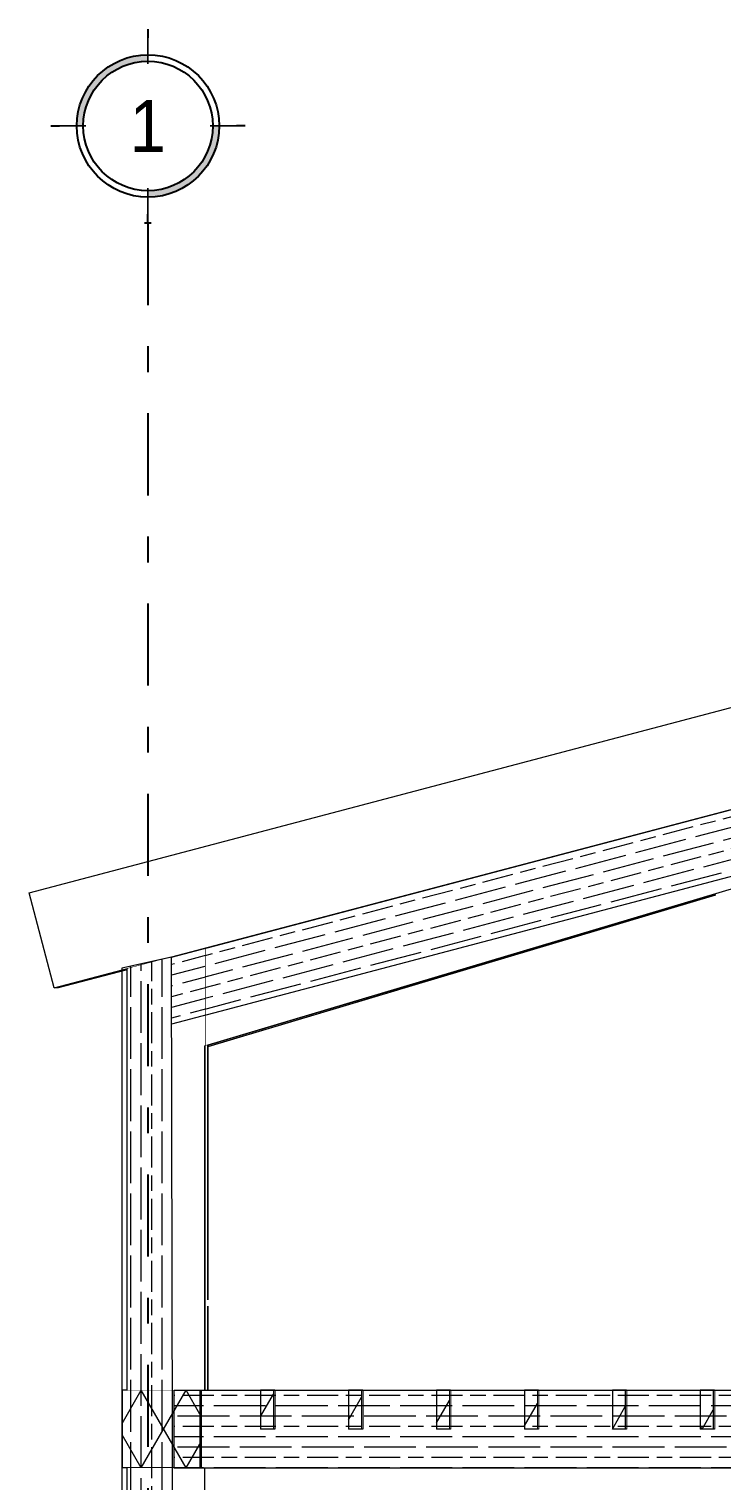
# Model space of a CAD drawing. Header units: metres. Extents: x -0.7 to 10.5, y -2 to 12.8.
# Drawn here: x -0.43 to 2.24, y 7.15 to 12.76 of the extents above; entities that cross this region are included whole.
import ezdxf
from ezdxf.enums import TextEntityAlignment as Align

# ---------------------------------------------------------------- set-up
doc = ezdxf.new("R2010")
doc.units = ezdxf.units.M
doc.header["$MEASUREMENT"] = 0
doc.linetypes.add('DASHDOT', pattern=[25.4, 12.7, -6.35, 0, -6.35])
doc.linetypes.add('Xref_Alzado 1$0$Wipeout_Contour', pattern=[1000, 0, -1000])
for name, color, linetype in [('Eje', 5, 'DASHDOT'), ('Globo Eje', 1, 'Continuous'), ('TEXTO', 7, 'Continuous'), ('Xref_Alzado 1$0$Estructura - Cubiertas', 7, 'Continuous'), ('Xref_Alzado 1$0$Estructura - Vigas y Pilares', 7, 'Continuous')]:
    doc.layers.add(name, color=color, linetype=linetype)
doc.layers.add('Xref_Alzado 1 Est$0$00-MADERA', color=42, linetype='Continuous', lineweight=13)
doc.layers.add('Xref_Alzado 1$0$Estructura - Vigas y Pilares_Pen_No__30', color=7, linetype='Continuous', lineweight=18)
for name, color, linetype, lineweight, true_color in [('Xref_Alzado 1$0$Estructura - Cubiertas_Pen_No__81', 7, 'Continuous', 13, 0x6a6a6a), ('Xref_Alzado 1$0$Estructura - Vigas y Pilares_Pen_No__174', 7, 'Continuous', 13, 0xe4ad2c), ('Xref_Alzado 1$0$Estructura - Vigas y Pilares_Pen_No__81', 7, 'Continuous', 13, 0x6a6a6a)]:
    doc.layers.add(name, color=color, linetype=linetype, lineweight=lineweight, true_color=true_color)
doc.styles.add('Arial', font='arial.ttf')
pattern_1 = [(60, (0, 0), (-129.9038, 75), []), (120, (0, 0), (129.9038, 75), [])]

# ---------------------------------------------------------------- blocks, each defined once
blk = doc.blocks.new('Xref_Alzado 1 Est')
at = {"layer": 'Xref_Alzado 1 Est$0$00-MADERA'}
h = blk.add_hatch(dxfattribs=at)
h.set_pattern_fill('GOST_WOOD', color=256, scale=0.02, angle=104.7824)
h.set_pattern_definition([(194.7824, (1.70987, 1.70462), (-0.0306178, 0.1160282), [0.2, -0.04]), (194.7824, (1.73834, 1.7535), (-0.0306178, 0.1160282), [0.12, -0.03, 0.06, -0.03]), (194.7824, (1.78615, 1.80749), (-0.0306178, 0.1160282), [0.2, -0.04])])
h.paths.add_polyline_path([(0.3431, 8.0146), (5.543, 9.3869), (5.8944, 9.7383), (0.3425, 8.2731)])
h = blk.add_hatch(dxfattribs=at)
h.set_pattern_fill('GOST_WOOD', color=256, scale=0.02)
h.set_pattern_definition([(90, (0, 0), (0.12, -7e-18), [0.2, -0.04]), (90, (0.04, -0.04), (0.12, -7e-18), [0.12, -0.03, 0.06, -0.03]), (90, (0.08, -0.1), (0.12, -7e-18), [0.2, -0.04])])
h.paths.add_polyline_path([(0.3425, 8.2731), (0.1516, 8.2302), (0.1516, 3.3), (0.3538, 3.3)])
h = blk.add_hatch(dxfattribs=at)
h.set_pattern_fill('GOST_WOOD', color=256, scale=0.02, angle=90)
h.set_pattern_definition([(180, (0, 0), (1e-17, 0.12), [0.2, -0.04]), (180, (0.04, 0.04), (1e-17, 0.12), [0.12, -0.03, 0.06, -0.03]), (180, (0.1, 0.08), (1e-17, 0.12), [0.2, -0.04])])
h.paths.add_polyline_path([(3.1645, 6.6), (0.3538, 6.6), (0.3538, 6.2997), (3.1645, 6.2997)])
for points in [[(0.3425, 8.2731), (5.8944, 9.7383), (5.543, 9.3869), (0.3431, 8.0146)], [(0.1516, 3.3), (0.3538, 3.3), (0.3425, 8.2731), (0.1516, 8.2302)], [(0.3538, 6.6), (3.1645, 6.6), (3.1645, 6.2997), (0.3538, 6.2997)]]:
    blk.add_lwpolyline(points, close=True, dxfattribs=at)
blk = doc.blocks.new('Xref_Alzado 1$0$Section Element_75')
at = {"color": 254, "linetype": 'Xref_Alzado 1$0$Wipeout_Contour', "lineweight": 0, "ltscale": 72383.183997}
blk.add_wipeout([(-17821.3, 3300), (-17821.3, 3000), (-17816.5, 3000), (-17816.5, 3300)], dxfattribs=at).dxf.layer = 'Xref_Alzado 1$0$Estructura - Vigas y Pilares'
at = {"color": 254, "linetype": 'Xref_Alzado 1$0$Wipeout_Contour', "lineweight": 0, "ltscale": 72983.547337}
blk.add_wipeout([(-18121.3, 3300), (-18121.3, 3000), (-17821.3, 3000), (-17821.3, 3300)], dxfattribs=at).dxf.layer = 'Xref_Alzado 1$0$Estructura - Vigas y Pilares'
at = {"layer": 'Xref_Alzado 1$0$Estructura - Vigas y Pilares_Pen_No__174', "linetype": 'Continuous', "lineweight": 13, "true_color": 0xe4ad2c}
h = blk.add_hatch(dxfattribs=at)
h.set_pattern_fill('FIBRA_DE_VIDRIO', color=42, style=0, pattern_type=2)
h.set_pattern_definition(pattern_1)
h.paths.add_polyline_path([(-18121.3, 3300), (-18121.3, 3000), (-17821.3, 3000), (-17821.3, 3300)])
at = {"layer": 'Xref_Alzado 1$0$Estructura - Vigas y Pilares_Pen_No__30', "color": 7, "linetype": 'Continuous', "lineweight": 18}
for p, q in [((-18121.3, 3300), (-18121.3, 3000)), ((-17821.3, 3300), (-18121.3, 3300)), ((-17821.3, 3300), (-17821.3, 3000)), ((-17821.3, 3000), (-18121.3, 3000))]:
    blk.add_line(p, q, dxfattribs=at)
at = {"layer": 'Xref_Alzado 1$0$Estructura - Vigas y Pilares_Pen_No__81', "color": 251, "linetype": 'Continuous', "lineweight": 13, "true_color": 0x6a6a6a}
for p, q in [((-17816.5, 3300), (-17821.3, 3300)), ((-17816.5, 3000), (-17821.3, 3000))]:
    blk.add_line(p, q, dxfattribs=at)
blk = doc.blocks.new('Xref_Alzado 1$0$Section Element_82')
at = {"color": 254, "linetype": 'Xref_Alzado 1$0$Wipeout_Contour', "lineweight": 0, "ltscale": 617899.032862}
blk.add_wipeout([(-17816.5, 3300), (-17816.5, 3000), (-15162.9, 3000), (-15162.9, 3299.7), (-15162, 3299.7), (-15162, 3300), (-15495.1, 3300), (-15495.1, 3150), (-15549.5, 3150), (-15549.5, 3264.1), (-15580.4, 3233.3), (-15584.7, 3233.3), (-15651.4, 3300), (-15834.6, 3300), (-15834.6, 3150), (-15889.1, 3150), (-15889.1, 3300), (-16174.1, 3300), (-16174.1, 3150), (-16228.6, 3150), (-16228.6, 3300), (-16513.6, 3300), (-16513.6, 3150), (-16568.1, 3150), (-16568.1, 3300), (-16853.1, 3300), (-16853.1, 3150), (-16907.6, 3150), (-16907.6, 3300), (-17192.7, 3300), (-17192.7, 3150), (-17247.1, 3150), (-17247.1, 3300), (-17532.2, 3300), (-17532.2, 3150), (-17586.7, 3150), (-17586.7, 3300)], dxfattribs=at).dxf.layer = 'Xref_Alzado 1$0$Estructura - Vigas y Pilares'
at = {"color": 254, "linetype": 'Xref_Alzado 1$0$Wipeout_Contour', "lineweight": 0, "ltscale": 61075.776524}
blk.add_wipeout([(-14957.7, 3299.7), (-14858.5, 3299.7), (-14858.5, 3300), (-14957.7, 3300)], dxfattribs=at).dxf.layer = 'Xref_Alzado 1$0$Estructura - Vigas y Pilares'
at = {"layer": 'Xref_Alzado 1$0$Estructura - Vigas y Pilares_Pen_No__81', "color": 251, "linetype": 'Continuous', "lineweight": 13, "true_color": 0x6a6a6a}
for p, q in [((-17816.5, 3300), (-17586.7, 3300)), ((-17816.5, 3300), (-17816.5, 3000)), ((-17532.2, 3300), (-17247.1, 3300)), ((-17532.2, 3300), (-17532.2, 3150)), ((-17192.7, 3300), (-16907.6, 3300)), ((-17192.7, 3300), (-17192.7, 3150)), ((-16853.1, 3300), (-16568.1, 3300)), ((-16853.1, 3300), (-16853.1, 3150)), ((-16513.6, 3300), (-16228.6, 3300)), ((-16513.6, 3300), (-16513.6, 3150)), ((-16174.1, 3300), (-15889.1, 3300)), ((-16174.1, 3300), (-16174.1, 3150)), ((-15834.6, 3300), (-15651.4, 3300)), ((-15834.6, 3300), (-15834.6, 3150)), ((-15495.1, 3300), (-15162, 3300)), ((-14957.7, 3300), (-14858.5, 3300)), ((-17816.5, 3000), (-15162.9, 3000))]:
    blk.add_line(p, q, dxfattribs=at)
blk = doc.blocks.new('Xref_Alzado 1$0$Section Element_88')
at = {"color": 254, "linetype": 'Xref_Alzado 1$0$Wipeout_Contour', "lineweight": 0, "ltscale": 54339.342869}
blk.add_wipeout([(-12025.4, 6347.8), (-11990.1, 6358.4), (-11990.1, 6358.4), (-12025.3, 6347.9)], dxfattribs=at).dxf.layer = 'Xref_Alzado 1$0$Estructura - Vigas y Pilares'
at = {"color": 254, "linetype": 'Xref_Alzado 1$0$Wipeout_Contour', "lineweight": 0, "ltscale": 58520.701323}
blk.add_wipeout([(-13205.1, 5996), (-13527, 5900), (-13526.9, 5900), (-13205.2, 5995.9)], dxfattribs=at).dxf.layer = 'Xref_Alzado 1$0$Estructura - Vigas y Pilares'
at = {"color": 254, "linetype": 'Xref_Alzado 1$0$Wipeout_Contour', "lineweight": 0, "ltscale": 123939.152014}
blk.add_wipeout([(-17790.5, 4628.4), (-17789.5, 4628.4), (-17789.5, 4628.4), (-17056.5, 4847), (-17056.5, 4847.3), (-15828.6, 5213.5), (-15828.6, 5213.6)], dxfattribs=at).dxf.layer = 'Xref_Alzado 1$0$Estructura - Vigas y Pilares'
at = {"color": 254, "linetype": 'Xref_Alzado 1$0$Wipeout_Contour', "lineweight": 0, "ltscale": 67926.767725}
blk.add_wipeout([(-12018.7, 6354.5), (-12025.3, 6347.9), (-11990.1, 6358.4), (-11997.7, 6366), (-11997.7, 6360.7)], dxfattribs=at).dxf.layer = 'Xref_Alzado 1$0$Estructura - Vigas y Pilares'
at = {"color": 254, "linetype": 'Xref_Alzado 1$0$Wipeout_Contour', "lineweight": 0, "ltscale": 58532.037953}
blk.add_wipeout([(-13542.9, 5900), (-13527, 5900), (-13205.1, 5996), (-13198.4, 6002.7)], dxfattribs=at).dxf.layer = 'Xref_Alzado 1$0$Estructura - Vigas y Pilares'
at = {"color": 254, "linetype": 'Xref_Alzado 1$0$Wipeout_Contour', "lineweight": 0, "ltscale": 70098.477034}
blk.add_wipeout([(-17790.5, 4628.4), (-15828.6, 5213.6), (-15828.6, 5218.5), (-17790.5, 4633.5)], dxfattribs=at).dxf.layer = 'Xref_Alzado 1$0$Estructura - Vigas y Pilares'
at = {"layer": 'Xref_Alzado 1$0$Estructura - Vigas y Pilares_Pen_No__81', "color": 251, "linetype": 'Continuous', "lineweight": 13, "true_color": 0x6a6a6a}
for p, q in [((-12025.3, 6347.9), (-11990.1, 6358.4)), ((-13527, 5900), (-13205.1, 5996)), ((-17790.5, 4628.4), (-15828.6, 5213.6)), ((-17789.5, 4628.4), (-17056.5, 4847))]:
    blk.add_line(p, q, dxfattribs=at)
blk = doc.blocks.new('Xref_Alzado 1$0$Section Element_89')
at = {"color": 254, "linetype": 'Xref_Alzado 1$0$Wipeout_Contour', "lineweight": 0, "ltscale": 54351.47789}
blk.add_wipeout([(-12020, 6354.4), (-12018.7, 6354.5), (-11997.7, 6360.7), (-11998.8, 6360.7)], dxfattribs=at).dxf.layer = 'Xref_Alzado 1$0$Estructura - Vigas y Pilares'
at = {"color": 254, "linetype": 'Xref_Alzado 1$0$Wipeout_Contour', "lineweight": 0, "ltscale": 128666.087992}
blk.add_wipeout([(-13198, 6003.1), (-17802.1, 4630.3), (-17801.1, 4630.3), (-15828.6, 5218.5), (-15828.6, 5218.7), (-13543.8, 5900), (-13542.9, 5900), (-13198.4, 6002.7)], dxfattribs=at).dxf.layer = 'Xref_Alzado 1$0$Estructura - Vigas y Pilares'
at = {"color": 254, "linetype": 'Xref_Alzado 1$0$Wipeout_Contour', "lineweight": 0, "ltscale": 54350.066629}
blk.add_wipeout([(-12020, 6354.4), (-11998.8, 6360.7), (-11998.8, 6367), (-12003, 6371.2)], dxfattribs=at).dxf.layer = 'Xref_Alzado 1$0$Estructura - Vigas y Pilares'
at = {"color": 254, "linetype": 'Xref_Alzado 1$0$Wipeout_Contour', "lineweight": 0, "ltscale": 65743.410916}
blk.add_wipeout([(-17802.2, 4630.3), (-13198, 6003.1), (-12900.4, 6300.8), (-17802.2, 5007.3)], dxfattribs=at).dxf.layer = 'Xref_Alzado 1$0$Estructura - Vigas y Pilares'
at = {"layer": 'Xref_Alzado 1$0$Estructura - Vigas y Pilares_Pen_No__81', "color": 251, "linetype": 'Continuous', "lineweight": 13, "true_color": 0x6a6a6a}
for p, q in [((-17802.2, 4630.3), (-13198, 6003.1)), ((-13542.9, 5900), (-13198.4, 6002.7)), ((-17801.1, 4630.3), (-15828.6, 5218.5)), ((-17802.2, 5007.3), (-17802.2, 4630.3)), ((-17802.2, 4630.3), (-17801.1, 4630.3))]:
    blk.add_line(p, q, dxfattribs=at)
at = {"color": 254, "linetype": 'Xref_Alzado 1$0$Wipeout_Contour', "lineweight": 0, "ltscale": 54325.425934}
blk.add_wipeout([(-11997.7, 6366), (-11998.8, 6367), (-11998.8, 6360.7), (-11997.7, 6360.7)], dxfattribs=at).dxf.layer = 'Xref_Alzado 1$0$Estructura - Vigas y Pilares'
at = {"layer": 'Xref_Alzado 1$0$Estructura - Vigas y Pilares_Pen_No__81', "color": 251, "linetype": 'Continuous', "lineweight": 13, "true_color": 0x6a6a6a}
for p, q in [((-12020, 6354.4), (-12003, 6371.2)), ((-12020, 6354.4), (-11998.8, 6360.7)), ((-12020, 6354.4), (-12018.7, 6354.5)), ((-12018.7, 6354.5), (-11997.7, 6360.7)), ((-11998.8, 6367), (-11998.8, 6360.7)), ((-11998.8, 6360.7), (-11997.7, 6360.7)), ((-11997.7, 6360.7), (-11997.7, 6366))]:
    blk.add_line(p, q, dxfattribs=at)
blk = doc.blocks.new('Xref_Alzado 1$0$Section Element_113')
at = {"color": 254, "linetype": 'Xref_Alzado 1$0$Wipeout_Contour', "lineweight": 0, "ltscale": 66704.561251}
blk.add_wipeout([(-12366.3, 6834.8), (-18481, 5221.3), (-18384, 4853.8), (-12900.2, 6300.9)], dxfattribs=at).dxf.layer = 'Xref_Alzado 1$0$Estructura - Cubiertas'
at = {"color": 254, "linetype": 'Xref_Alzado 1$0$Wipeout_Contour', "lineweight": 0, "ltscale": 123259.66318}
blk.add_wipeout([(-18384, 4853.8), (-18383.7, 4853.8), (-18368.7, 4853.8), (-18102.1, 4924.2), (-18102.1, 4928.1), (-12900.4, 6300.8), (-12900.2, 6300.9)], dxfattribs=at).dxf.layer = 'Xref_Alzado 1$0$Estructura - Cubiertas'
at = {"layer": 'Xref_Alzado 1$0$Estructura - Cubiertas_Pen_No__81', "color": 251, "linetype": 'Continuous', "lineweight": 13, "true_color": 0x6a6a6a}
for p, q in [((-18481, 5221.3), (-12366.3, 6834.8)), ((-18384, 4853.8), (-12900.2, 6300.9)), ((-18384, 4853.8), (-18481, 5221.3)), ((-18102.1, 4924.2), (-18368.7, 4853.8)), ((-18368.7, 4853.8), (-18384, 4853.8))]:
    blk.add_line(p, q, dxfattribs=at)
blk = doc.blocks.new('Xref_Alzado 1$0$Section Element_122')
at = {"color": 254, "linetype": 'Xref_Alzado 1$0$Wipeout_Contour', "lineweight": 0, "ltscale": 64648.106364}
blk.add_wipeout([(-15839.1, 3300), (-15839.1, 3150), (-15834.6, 3150), (-15834.6, 3300)], dxfattribs=at).dxf.layer = 'Xref_Alzado 1$0$Estructura - Vigas y Pilares'
at = {"color": 254, "linetype": 'Xref_Alzado 1$0$Wipeout_Contour', "lineweight": 0, "ltscale": 64754.863286}
blk.add_wipeout([(-15889.1, 3300), (-15889.1, 3150), (-15839.1, 3150), (-15839.1, 3300)], dxfattribs=at).dxf.layer = 'Xref_Alzado 1$0$Estructura - Vigas y Pilares'
at = {"layer": 'Xref_Alzado 1$0$Estructura - Vigas y Pilares_Pen_No__174', "linetype": 'Continuous', "lineweight": 13, "true_color": 0xe4ad2c}
h = blk.add_hatch(dxfattribs=at)
h.set_pattern_fill('FIBRA_DE_VIDRIO', color=42, style=0, pattern_type=2)
h.set_pattern_definition(pattern_1)
h.paths.add_polyline_path([(-15889.1, 3300), (-15889.1, 3150), (-15839.1, 3150), (-15839.1, 3300)])
at = {"layer": 'Xref_Alzado 1$0$Estructura - Vigas y Pilares_Pen_No__30', "color": 7, "linetype": 'Continuous', "lineweight": 18}
for p, q in [((-15889.1, 3300), (-15889.1, 3150)), ((-15839.1, 3300), (-15889.1, 3300)), ((-15839.1, 3300), (-15839.1, 3150)), ((-15839.1, 3150), (-15889.1, 3150))]:
    blk.add_line(p, q, dxfattribs=at)
at = {"layer": 'Xref_Alzado 1$0$Estructura - Vigas y Pilares_Pen_No__81', "color": 251, "linetype": 'Continuous', "lineweight": 13, "true_color": 0x6a6a6a}
for p, q in [((-15834.6, 3300), (-15839.1, 3300)), ((-15834.6, 3150), (-15839.1, 3150))]:
    blk.add_line(p, q, dxfattribs=at)
blk = doc.blocks.new('Xref_Alzado 1$0$Section Element_123')
at = {"color": 254, "linetype": 'Xref_Alzado 1$0$Wipeout_Contour', "lineweight": 0, "ltscale": 65979.410737}
blk.add_wipeout([(-16178.6, 3150), (-16174.1, 3150), (-16174.1, 3300), (-16178.6, 3300)], dxfattribs=at).dxf.layer = 'Xref_Alzado 1$0$Estructura - Vigas y Pilares'
at = {"color": 254, "linetype": 'Xref_Alzado 1$0$Wipeout_Contour', "lineweight": 0, "ltscale": 66086.261028}
blk.add_wipeout([(-16228.6, 3300), (-16228.6, 3150), (-16178.6, 3150), (-16178.6, 3300)], dxfattribs=at).dxf.layer = 'Xref_Alzado 1$0$Estructura - Vigas y Pilares'
at = {"layer": 'Xref_Alzado 1$0$Estructura - Vigas y Pilares_Pen_No__174', "linetype": 'Continuous', "lineweight": 13, "true_color": 0xe4ad2c}
h = blk.add_hatch(dxfattribs=at)
h.set_pattern_fill('FIBRA_DE_VIDRIO', color=42, style=0, pattern_type=2)
h.set_pattern_definition(pattern_1)
h.paths.add_polyline_path([(-16228.6, 3300), (-16228.6, 3150), (-16178.6, 3150), (-16178.6, 3300)])
at = {"layer": 'Xref_Alzado 1$0$Estructura - Vigas y Pilares_Pen_No__30', "color": 7, "linetype": 'Continuous', "lineweight": 18}
for p, q in [((-16228.6, 3300), (-16228.6, 3150)), ((-16178.6, 3300), (-16228.6, 3300)), ((-16178.6, 3300), (-16178.6, 3150)), ((-16178.6, 3150), (-16228.6, 3150))]:
    blk.add_line(p, q, dxfattribs=at)
at = {"layer": 'Xref_Alzado 1$0$Estructura - Vigas y Pilares_Pen_No__81', "color": 251, "linetype": 'Continuous', "lineweight": 13, "true_color": 0x6a6a6a}
for p, q in [((-16174.1, 3300), (-16178.6, 3300)), ((-16174.1, 3150), (-16178.6, 3150))]:
    blk.add_line(p, q, dxfattribs=at)
blk = doc.blocks.new('Xref_Alzado 1$0$Section Element_124')
at = {"color": 254, "linetype": 'Xref_Alzado 1$0$Wipeout_Contour', "lineweight": 0, "ltscale": 67311.784562}
blk.add_wipeout([(-16513.6, 3300), (-16518.1, 3300), (-16518.1, 3150), (-16513.6, 3150)], dxfattribs=at).dxf.layer = 'Xref_Alzado 1$0$Estructura - Vigas y Pilares'
at = {"color": 254, "linetype": 'Xref_Alzado 1$0$Wipeout_Contour', "lineweight": 0, "ltscale": 67418.723045}
blk.add_wipeout([(-16568.1, 3300), (-16568.1, 3150), (-16518.1, 3150), (-16518.1, 3300)], dxfattribs=at).dxf.layer = 'Xref_Alzado 1$0$Estructura - Vigas y Pilares'
at = {"layer": 'Xref_Alzado 1$0$Estructura - Vigas y Pilares_Pen_No__174', "linetype": 'Continuous', "lineweight": 13, "true_color": 0xe4ad2c}
h = blk.add_hatch(dxfattribs=at)
h.set_pattern_fill('FIBRA_DE_VIDRIO', color=42, style=0, pattern_type=2)
h.set_pattern_definition(pattern_1)
h.paths.add_polyline_path([(-16568.1, 3300), (-16568.1, 3150), (-16518.1, 3150), (-16518.1, 3300)])
at = {"layer": 'Xref_Alzado 1$0$Estructura - Vigas y Pilares_Pen_No__30', "color": 7, "linetype": 'Continuous', "lineweight": 18}
for p, q in [((-16568.1, 3300), (-16568.1, 3150)), ((-16518.1, 3300), (-16568.1, 3300)), ((-16518.1, 3300), (-16518.1, 3150)), ((-16518.1, 3150), (-16568.1, 3150))]:
    blk.add_line(p, q, dxfattribs=at)
at = {"layer": 'Xref_Alzado 1$0$Estructura - Vigas y Pilares_Pen_No__81', "color": 251, "linetype": 'Continuous', "lineweight": 13, "true_color": 0x6a6a6a}
for p, q in [((-16513.6, 3300), (-16518.1, 3300)), ((-16513.6, 3150), (-16518.1, 3150))]:
    blk.add_line(p, q, dxfattribs=at)
blk = doc.blocks.new('Xref_Alzado 1$0$Section Element_125')
at = {"color": 254, "linetype": 'Xref_Alzado 1$0$Wipeout_Contour', "lineweight": 0, "ltscale": 68645.165558}
blk.add_wipeout([(-16857.6, 3150), (-16853.1, 3150), (-16853.1, 3300), (-16857.6, 3300)], dxfattribs=at).dxf.layer = 'Xref_Alzado 1$0$Estructura - Vigas y Pilares'
at = {"color": 254, "linetype": 'Xref_Alzado 1$0$Wipeout_Contour', "lineweight": 0, "ltscale": 68752.187488}
blk.add_wipeout([(-16907.6, 3300), (-16907.6, 3150), (-16857.6, 3150), (-16857.6, 3300)], dxfattribs=at).dxf.layer = 'Xref_Alzado 1$0$Estructura - Vigas y Pilares'
at = {"layer": 'Xref_Alzado 1$0$Estructura - Vigas y Pilares_Pen_No__174', "linetype": 'Continuous', "lineweight": 13, "true_color": 0xe4ad2c}
h = blk.add_hatch(dxfattribs=at)
h.set_pattern_fill('FIBRA_DE_VIDRIO', color=42, style=0, pattern_type=2)
h.set_pattern_definition(pattern_1)
h.paths.add_polyline_path([(-16907.6, 3300), (-16907.6, 3150), (-16857.6, 3150), (-16857.6, 3300)])
at = {"layer": 'Xref_Alzado 1$0$Estructura - Vigas y Pilares_Pen_No__30', "color": 7, "linetype": 'Continuous', "lineweight": 18}
for p, q in [((-16907.6, 3300), (-16907.6, 3150)), ((-16857.6, 3300), (-16907.6, 3300)), ((-16857.6, 3300), (-16857.6, 3150)), ((-16857.6, 3150), (-16907.6, 3150))]:
    blk.add_line(p, q, dxfattribs=at)
at = {"layer": 'Xref_Alzado 1$0$Estructura - Vigas y Pilares_Pen_No__81', "color": 251, "linetype": 'Continuous', "lineweight": 13, "true_color": 0x6a6a6a}
for p, q in [((-16853.1, 3300), (-16857.6, 3300)), ((-16853.1, 3150), (-16857.6, 3150))]:
    blk.add_line(p, q, dxfattribs=at)
blk = doc.blocks.new('Xref_Alzado 1$0$Section Element_126')
at = {"color": 254, "linetype": 'Xref_Alzado 1$0$Wipeout_Contour', "lineweight": 0, "ltscale": 69979.496174}
blk.add_wipeout([(-17192.7, 3300), (-17197.1, 3300), (-17197.1, 3150), (-17192.7, 3150)], dxfattribs=at).dxf.layer = 'Xref_Alzado 1$0$Estructura - Vigas y Pilares'
at = {"color": 254, "linetype": 'Xref_Alzado 1$0$Wipeout_Contour', "lineweight": 0, "ltscale": 70086.597136}
blk.add_wipeout([(-17247.1, 3300), (-17247.1, 3150), (-17197.1, 3150), (-17197.1, 3300)], dxfattribs=at).dxf.layer = 'Xref_Alzado 1$0$Estructura - Vigas y Pilares'
at = {"layer": 'Xref_Alzado 1$0$Estructura - Vigas y Pilares_Pen_No__174', "linetype": 'Continuous', "lineweight": 13, "true_color": 0xe4ad2c}
h = blk.add_hatch(dxfattribs=at)
h.set_pattern_fill('FIBRA_DE_VIDRIO', color=42, style=0, pattern_type=2)
h.set_pattern_definition(pattern_1)
h.paths.add_polyline_path([(-17247.1, 3300), (-17247.1, 3150), (-17197.1, 3150), (-17197.1, 3300)])
at = {"layer": 'Xref_Alzado 1$0$Estructura - Vigas y Pilares_Pen_No__30', "color": 7, "linetype": 'Continuous', "lineweight": 18}
for p, q in [((-17247.1, 3300), (-17247.1, 3150)), ((-17197.1, 3300), (-17247.1, 3300)), ((-17197.1, 3300), (-17197.1, 3150)), ((-17197.1, 3150), (-17247.1, 3150))]:
    blk.add_line(p, q, dxfattribs=at)
at = {"layer": 'Xref_Alzado 1$0$Estructura - Vigas y Pilares_Pen_No__81', "color": 251, "linetype": 'Continuous', "lineweight": 13, "true_color": 0x6a6a6a}
for p, q in [((-17192.7, 3300), (-17197.1, 3300)), ((-17192.7, 3150), (-17197.1, 3150))]:
    blk.add_line(p, q, dxfattribs=at)
blk = doc.blocks.new('Xref_Alzado 1$0$Section Element_127')
at = {"color": 254, "linetype": 'Xref_Alzado 1$0$Wipeout_Contour', "lineweight": 0, "ltscale": 71314.723108}
blk.add_wipeout([(-17536.7, 3150), (-17532.2, 3150), (-17532.2, 3300), (-17536.7, 3300)], dxfattribs=at).dxf.layer = 'Xref_Alzado 1$0$Estructura - Vigas y Pilares'
at = {"color": 254, "linetype": 'Xref_Alzado 1$0$Wipeout_Contour', "lineweight": 0, "ltscale": 71421.899012}
blk.add_wipeout([(-17586.7, 3300), (-17586.7, 3150), (-17536.7, 3150), (-17536.7, 3300)], dxfattribs=at).dxf.layer = 'Xref_Alzado 1$0$Estructura - Vigas y Pilares'
at = {"layer": 'Xref_Alzado 1$0$Estructura - Vigas y Pilares_Pen_No__174', "linetype": 'Continuous', "lineweight": 13, "true_color": 0xe4ad2c}
h = blk.add_hatch(dxfattribs=at)
h.set_pattern_fill('FIBRA_DE_VIDRIO', color=42, style=0, pattern_type=2)
h.set_pattern_definition(pattern_1)
h.paths.add_polyline_path([(-17586.7, 3300), (-17586.7, 3150), (-17536.7, 3150), (-17536.7, 3300)])
at = {"layer": 'Xref_Alzado 1$0$Estructura - Vigas y Pilares_Pen_No__30', "color": 7, "linetype": 'Continuous', "lineweight": 18}
for p, q in [((-17586.7, 3300), (-17586.7, 3150)), ((-17536.7, 3300), (-17586.7, 3300)), ((-17536.7, 3300), (-17536.7, 3150)), ((-17536.7, 3150), (-17586.7, 3150))]:
    blk.add_line(p, q, dxfattribs=at)
at = {"layer": 'Xref_Alzado 1$0$Estructura - Vigas y Pilares_Pen_No__81', "color": 251, "linetype": 'Continuous', "lineweight": 13, "true_color": 0x6a6a6a}
for p, q in [((-17532.2, 3300), (-17536.7, 3300)), ((-17532.2, 3150), (-17536.7, 3150))]:
    blk.add_line(p, q, dxfattribs=at)
blk = doc.blocks.new('Xref_Alzado 1$0$Section Element_128')
at = {"color": 254, "linetype": 'Xref_Alzado 1$0$Wipeout_Contour', "lineweight": 0, "ltscale": 109853.061745}
blk.add_wipeout([(-17790.5, 3650), (-17789.5, 3650), (-17789.5, 4628.4), (-17790.5, 4628.4), (-17790.5, 4633.5), (-17790.5, 4633.5)], dxfattribs=at).dxf.layer = 'Xref_Alzado 1$0$Estructura - Vigas y Pilares'
at = {"color": 254, "linetype": 'Xref_Alzado 1$0$Wipeout_Contour', "lineweight": 0, "ltscale": 72498.218895}
blk.add_wipeout([(-17790.5, 3625), (-17790.5, 3300), (-17789.5, 3300), (-17789.5, 3625)], dxfattribs=at).dxf.layer = 'Xref_Alzado 1$0$Estructura - Vigas y Pilares'
at = {"color": 254, "linetype": 'Xref_Alzado 1$0$Wipeout_Contour', "lineweight": 0, "ltscale": 145628.056477}
blk.add_wipeout([(-17790.5, 4633.5), (-17801.1, 4630.3), (-17801.1, 3300), (-17790.5, 3300), (-17790.5, 3625), (-17799.5, 3625), (-17799.5, 3650), (-17790.5, 3650)], dxfattribs=at).dxf.layer = 'Xref_Alzado 1$0$Estructura - Vigas y Pilares'
at = {"layer": 'Xref_Alzado 1$0$Estructura - Vigas y Pilares_Pen_No__81', "color": 251, "linetype": 'Continuous', "lineweight": 13, "true_color": 0x6a6a6a}
for p, q in [((-17790.5, 4633.5), (-17790.5, 4628.4)), ((-17790.5, 3650), (-17790.5, 4633.5)), ((-17789.5, 4628.4), (-17790.5, 4628.4)), ((-17789.5, 3650), (-17789.5, 4628.4)), ((-17790.5, 3300), (-17790.5, 3625)), ((-17789.5, 3300), (-17789.5, 3625))]:
    blk.add_line(p, q, dxfattribs=at)
blk = doc.blocks.new('Xref_Alzado 1$0$Section Element_129')
at = {"color": 254, "linetype": 'Xref_Alzado 1$0$Wipeout_Contour', "lineweight": 0, "ltscale": 110549.902818}
blk.add_wipeout([(-18102.1, 4928.1), (-18102.1, 3300), (-17802.1, 3300), (-17802.1, 4630.3), (-17802.2, 4630.3), (-17802.2, 5007.3)], dxfattribs=at).dxf.layer = 'Xref_Alzado 1$0$Estructura - Vigas y Pilares'
at = {"color": 254, "linetype": 'Xref_Alzado 1$0$Wipeout_Contour', "lineweight": 0, "ltscale": 144292.20411}
blk.add_wipeout([(-18102.1, 3000), (-18102.1, 1200), (-17954.4, 1200), (-17954.4, 1150), (-17961.8, 1150), (-17961.8, 30), (-17802.1, 30), (-17802.1, 3000)], dxfattribs=at).dxf.layer = 'Xref_Alzado 1$0$Estructura - Vigas y Pilares'
at = {"layer": 'Xref_Alzado 1$0$Estructura - Vigas y Pilares_Pen_No__81', "color": 251, "linetype": 'Continuous', "lineweight": 13, "true_color": 0x6a6a6a}
for p, q in [((-18102.1, 3300), (-18102.1, 4928.1)), ((-18102.1, 1200), (-18102.1, 3000))]:
    blk.add_line(p, q, dxfattribs=at)
at = {"color": 254, "linetype": 'Xref_Alzado 1$0$Wipeout_Contour', "lineweight": 0, "ltscale": 72997.782993}
blk.add_wipeout([(-17802.1, 3300), (-17801.1, 3300), (-17801.1, 4630.3), (-17802.1, 4630.3)], dxfattribs=at).dxf.layer = 'Xref_Alzado 1$0$Estructura - Vigas y Pilares'
at = {"color": 254, "linetype": 'Xref_Alzado 1$0$Wipeout_Contour', "lineweight": 0, "ltscale": 71709.979374}
blk.add_wipeout([(-17802.1, 3000), (-17802.1, 30), (-17801.8, 30), (-17801.8, 3000)], dxfattribs=at).dxf.layer = 'Xref_Alzado 1$0$Estructura - Vigas y Pilares'
at = {"layer": 'Xref_Alzado 1$0$Estructura - Vigas y Pilares_Pen_No__81', "color": 251, "linetype": 'Continuous', "lineweight": 13, "true_color": 0x6a6a6a}
for p, q in [((-17802.1, 3300), (-17802.1, 4630.3)), ((-17801.1, 4630.3), (-17802.1, 4630.3)), ((-17801.1, 3300), (-17801.1, 4630.3)), ((-17802.1, 30), (-17802.1, 3000)), ((-17801.8, 30), (-17801.8, 3000))]:
    blk.add_line(p, q, dxfattribs=at)
blk = doc.blocks.new('Xref_Alzado 1')
at = {"layer": 'Xref_Alzado 1$0$Estructura - Vigas y Pilares', "lineweight": 0, "xscale": 0.001, "yscale": 0.001, "zscale": 0.001}
for name in ['Xref_Alzado 1$0$Section Element_88', 'Xref_Alzado 1$0$Section Element_75']:
    blk.add_blockref(name, (18.274, 3.3), dxfattribs=at)
for name in ['Xref_Alzado 1$0$Section Element_89', 'Xref_Alzado 1$0$Section Element_82']:
    blk.add_blockref(name, (18.274, 3.3), dxfattribs=at)
at = {"layer": 'Xref_Alzado 1$0$Estructura - Cubiertas', "lineweight": 0, "xscale": 0.001, "yscale": 0.001, "zscale": 0.001}
blk.add_blockref('Xref_Alzado 1$0$Section Element_113', (18.274, 3.3), dxfattribs=at)
at = {"layer": 'Xref_Alzado 1$0$Estructura - Vigas y Pilares', "lineweight": 0, "xscale": 0.001, "yscale": 0.001, "zscale": 0.001}
for name in ['Xref_Alzado 1$0$Section Element_128', 'Xref_Alzado 1$0$Section Element_127', 'Xref_Alzado 1$0$Section Element_126', 'Xref_Alzado 1$0$Section Element_125', 'Xref_Alzado 1$0$Section Element_124', 'Xref_Alzado 1$0$Section Element_123', 'Xref_Alzado 1$0$Section Element_122']:
    blk.add_blockref(name, (18.274, 3.3), dxfattribs=at)
blk.add_blockref('Xref_Alzado 1$0$Section Element_129', (18.274, 3.3), dxfattribs=at)
blk = doc.blocks.new('*U18')
at = {"layer": 'Globo Eje', "ltscale": 0.025, "true_color": 0x636466}
h = blk.add_hatch(color=251, dxfattribs=at)
h.dxf.hatch_style = 1
h.paths.add_polyline_path([(0.0007, -2.7729, 0.414214), (-0.2743, -3.0479), (-0.2493, -3.0479, -0.414214), (0.0007, -2.7979)])
h.paths.add_polyline_path([(0.2757, -3.0479), (0.2507, -3.0479, -0.414214), (0.0007, -3.2979), (0.0007, -3.3229, 0.414214)])
at = {"layer": 'Eje', "ltscale": 0.025}
for points in [[(-0.0125, -3.4221), (0, -3.4221)], [(0, -3.4221), (0, -16.731)], [(0, -3.4221), (0.0125, -3.4221)]]:
    blk.add_lwpolyline(points, dxfattribs=at)
at = {"layer": 'Globo Eje', "ltscale": 0.025}
for points in [[(0, -2.6736), (0, -2.7073)], [(-0.3743, -3.0479), (-0.3405, -3.0479)], [(0.3757, -3.0479), (0.342, -3.0479)], [(0, -3.4221), (0, -3.3884)]]:
    blk.add_lwpolyline(points, dxfattribs=at)
at = {"layer": 'Globo Eje', "color": 251, "ltscale": 0.025, "true_color": 0x636466, "const_width": 0.00625}
for points in [[(0, -2.8086), (0, -2.7073)], [(-0.2393, -3.0479), (-0.3405, -3.0479)], [(0.2407, -3.0479), (0.342, -3.0479)], [(0, -3.2871), (0, -3.3884)]]:
    blk.add_lwpolyline(points, dxfattribs=at)
at = {"layer": 'Globo Eje', "color": 1, "ltscale": 0.025}
blk.add_circle((0.0007, -3.0479), 0.275, dxfattribs=at)
at = {"layer": 'Globo Eje', "color": 1, "ltscale": 0.01}
blk.add_circle((0.0007, -3.0479), 0.25, dxfattribs=at)
at = {"layer": 'TEXTO', "color": 7, "ltscale": 0.025, "style": 'Arial', "width": 0.9, "flags": 8}
for tag, p in [('Eje1', (0, -3.0479)), ('Eje2', (0, -17.1052))]:
    blk.add_attdef(tag, text='', height=0.2, dxfattribs=at).set_placement(p, align=Align.MIDDLE_CENTER)

msp = doc.modelspace()

# ---------------------------------------------------------------- block references
msp.add_blockref('Xref_Alzado 1', (-0.2264, 0.9))

# ---------------------------------------------------------------- next in the draw order: block references
at = {"ltscale": 0.025}
ref = msp.add_blockref('*U18', (0.0252, 15.431), dxfattribs=at)
ref.add_attrib('Eje1', '1', dxfattribs={"layer": 'TEXTO', "color": 7, "ltscale": 0.025, "height": 0.2, "style": 'Arial', "width": 0.9}).set_placement((0.0252, 12.3831), align=Align.MIDDLE_CENTER)
msp.add_blockref('Xref_Alzado 1 Est', (-0.2264, 0.9))

doc.saveas('drawing.dxf')
